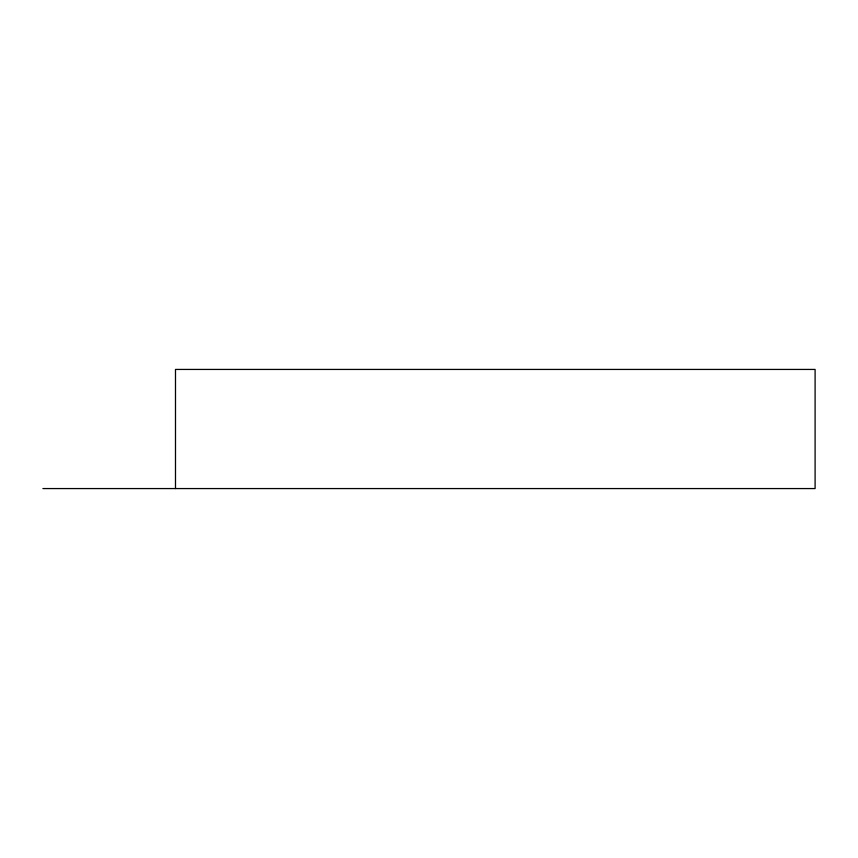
<?xml version="1.0" encoding="UTF-8"?>
<svg xmlns="http://www.w3.org/2000/svg" width="858" height="858" viewBox="0 0 858 858"><rect width="100%" height="100%" fill="white"/><g stroke="black" fill="none" stroke-linecap="round" stroke-linejoin="round"><path stroke-width="1.29" d="M42.9 488.567L815.1 488.567L815.1 369.433L175.493 369.433L175.493 488.567"/></g></svg>
